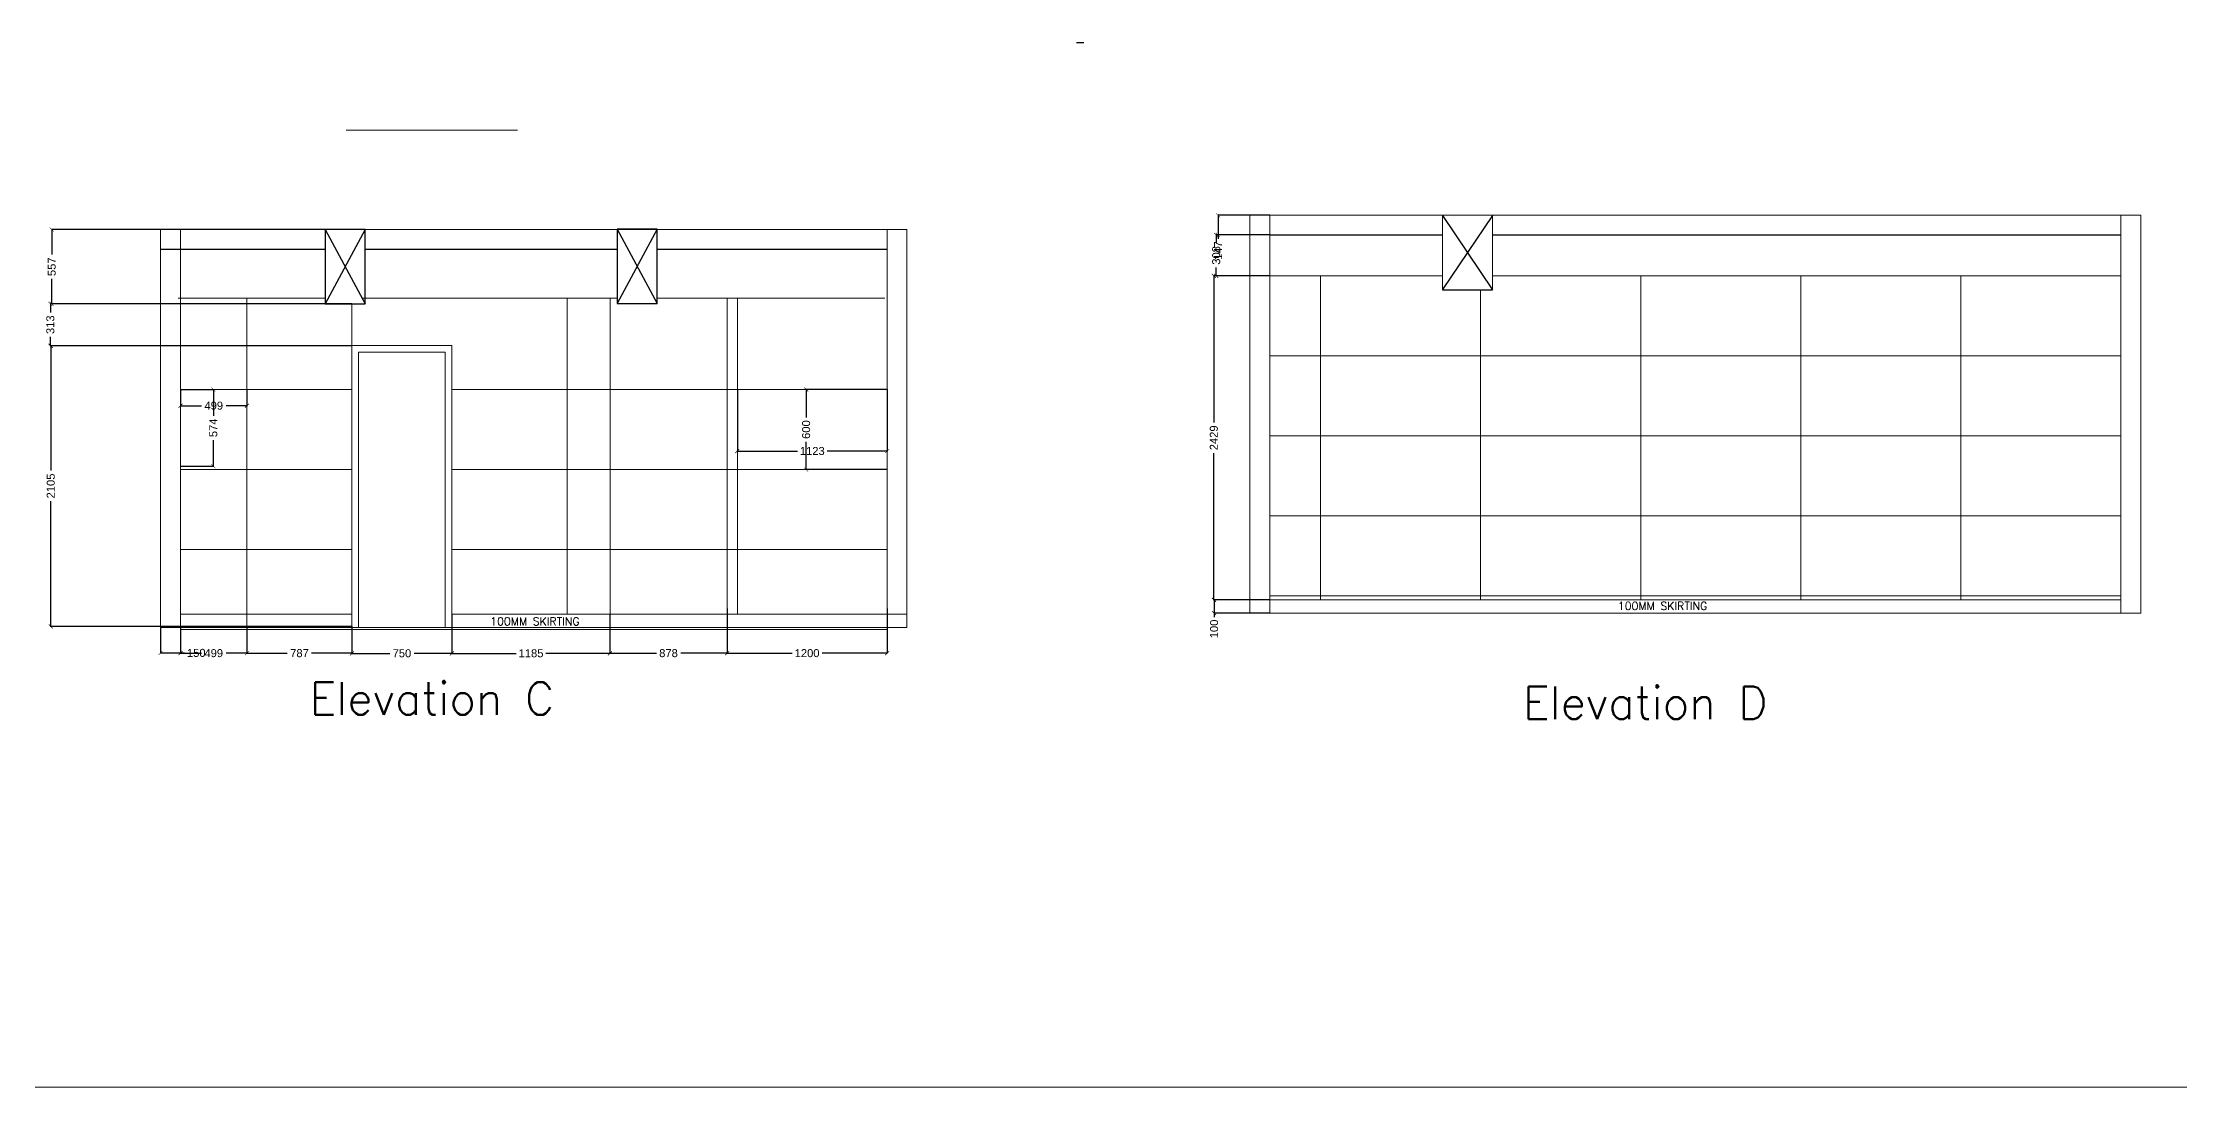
# Model space of a CAD drawing. Header units: millimetres. Extents: x 1464389 to 1998638, y -29162 to 256806.
# Drawn here: x 1537415 to 1553435, y 94471 to 102304 of the extents above; entities that cross this region are included whole.
import ezdxf

# ---------------------------------------------------------------- set-up
doc = ezdxf.new("R2010")
doc.units = ezdxf.units.MM
doc.header["$LTSCALE"] = 15
doc.header["$PDMODE"] = 35
doc.layers.get('0').update_dxf_attribs({"lineweight": 5})
for name, color, linetype, lineweight in [('dimension', 1, 'Continuous', 25), ('Layer1', 7, 'Continuous', 5), ('LS_DR_Door', 34, 'Continuous', 5), ('LS_DR_TEXT', 7, 'Continuous', 13), ('WALL TILE', 4, 'Continuous', 5)]:
    doc.layers.add(name, color=color, linetype=linetype, lineweight=lineweight)
for name, color, linetype in [('GFC Walls', 14, 'Continuous'), ('Layer 1', 7, 'Continuous'), ('S-col-3', 3, 'Continuous')]:
    doc.layers.add(name, color=color, linetype=linetype)
doc.styles.add('ARIAL', font='arial.ttf')
doc.styles.add('ROMANS', font='romans.shx')
doc.dimstyles.new('SC-25', dxfattribs={"dimtxt": 60, "dimasz": 30, "dimexe": 0, "dimexo": 0, "dimgap": 25, "dimtad": 0, "dimdec": 0, "dimzin": 0, "dimdsep": 46, "dimtxsty": 'ARIAL', "dimblk": 'ARCHTICK', "dimcen": 0.09, "dimdle": 3, "dimclrd": 251, "dimclre": 251, "dimclrt": 1, "dimadec": 0, "dimazin": 0, "dimtfac": 1, "dimtdec": 0, "dimtofl": 0, "dimtmove": 0, "dimatfit": 2, "dimfxl": 100, "dimtolj": 1, "dimtzin": 0, "dimarcsym": 0})

# ---------------------------------------------------------------- blocks, each defined once
blk = doc.blocks.new('_ArchTick')
at = {"color": 0, "linetype": 'ByBlock', "const_width": 0.15}
blk.add_lwpolyline([(-0.5, -0.5), (0.5, 0.5)], dxfattribs=at)
blk = doc.blocks.new('*D2213')
at = {"layer": 'Defpoints', "color": 0, "ltscale": 0.25, "transparency": 16777216}
for p in [(1546616, 101010), (1546228, 100863), (1546616, 100863)]:
    blk.add_point(p, dxfattribs=at)
at = {"layer": 'dimension', "color": 251, "lineweight": -2, "ltscale": 0.25, "transparency": 16777216}
for p, q in [((1546228, 101013), (1546228, 100863)), ((1546616, 101010), (1546228, 101010)), ((1546616, 100863), (1546228, 100863)), ((1546228, 100863), (1546228, 100833))]:
    blk.add_line(p, q, dxfattribs=at)
at = {"layer": 'dimension', "color": 251, "lineweight": -2, "ltscale": 0.25, "transparency": 16777216, "xscale": 30, "yscale": 30, "zscale": 30}
for p, rotation in [((1546228, 101010), 90), ((1546228, 100863), 270)]:
    blk.add_blockref('_ArchTick', p, dxfattribs=dict(at, rotation=rotation))
at = {"layer": 'dimension', "color": 1, "ltscale": 0.25, "transparency": 16777216, "insert": (1546228, 100745), "char_height": 60, "attachment_point": 5, "rotation": 90, "style": 'ARIAL'}
blk.add_mtext('\\A1;147', dxfattribs=at)
blk = doc.blocks.new('*D2214')
at = {"layer": 'Defpoints', "color": 0, "ltscale": 0.25, "transparency": 16777216}
for p in [(1546616, 100863), (1546214, 100556), (1546616, 100556)]:
    blk.add_point(p, dxfattribs=at)
at = {"layer": 'dimension', "color": 251, "lineweight": -2, "ltscale": 0.25, "transparency": 16777216}
for p, q in [((1546214, 100866), (1546214, 100801)), ((1546616, 100863), (1546214, 100863)), ((1546214, 100553), (1546214, 100618)), ((1546616, 100556), (1546214, 100556))]:
    blk.add_line(p, q, dxfattribs=at)
at = {"layer": 'dimension', "color": 251, "lineweight": -2, "ltscale": 0.25, "transparency": 16777216, "xscale": 30, "yscale": 30, "zscale": 30}
for p, rotation in [((1546214, 100863), 90), ((1546214, 100556), 270)]:
    blk.add_blockref('_ArchTick', p, dxfattribs=dict(at, rotation=rotation))
at = {"layer": 'dimension', "color": 1, "ltscale": 0.25, "transparency": 16777216, "insert": (1546214, 100709), "char_height": 60, "attachment_point": 5, "rotation": 90, "style": 'ARIAL'}
blk.add_mtext('\\A1;308', dxfattribs=at)
blk = doc.blocks.new('*D2215')
at = {"layer": 'Defpoints', "color": 0, "ltscale": 0.25, "transparency": 16777216}
for p in [(1546616, 100556), (1546196, 98126), (1546616, 98126)]:
    blk.add_point(p, dxfattribs=at)
at = {"layer": 'dimension', "color": 251, "lineweight": -2, "ltscale": 0.25, "transparency": 16777216}
for p, q in [((1546196, 100559), (1546196, 99456)), ((1546616, 100556), (1546196, 100556)), ((1546196, 98123), (1546196, 99226)), ((1546616, 98126), (1546196, 98126))]:
    blk.add_line(p, q, dxfattribs=at)
at = {"layer": 'dimension', "color": 251, "lineweight": -2, "ltscale": 0.25, "transparency": 16777216, "xscale": 30, "yscale": 30, "zscale": 30}
for p, rotation in [((1546196, 100556), 90), ((1546196, 98126), 270)]:
    blk.add_blockref('_ArchTick', p, dxfattribs=dict(at, rotation=rotation))
at = {"layer": 'dimension', "color": 1, "ltscale": 0.25, "transparency": 16777216, "insert": (1546196, 99341), "char_height": 60, "attachment_point": 5, "rotation": 90, "style": 'ARIAL'}
blk.add_mtext('\\A1;2429', dxfattribs=at)
blk = doc.blocks.new('*D2216')
at = {"layer": 'Defpoints', "color": 0, "ltscale": 0.25, "transparency": 16777216}
for p in [(1546616, 98126), (1546198, 98026), (1546616, 98026)]:
    blk.add_point(p, dxfattribs=at)
at = {"layer": 'dimension', "color": 251, "lineweight": -2, "ltscale": 0.25, "transparency": 16777216}
for p, q in [((1546198, 98129), (1546198, 98026)), ((1546616, 98126), (1546198, 98126)), ((1546616, 98026), (1546198, 98026)), ((1546198, 98026), (1546198, 97996))]:
    blk.add_line(p, q, dxfattribs=at)
at = {"layer": 'dimension', "color": 251, "lineweight": -2, "ltscale": 0.25, "transparency": 16777216, "xscale": 30, "yscale": 30, "zscale": 30}
for p, rotation in [((1546198, 98126), 90), ((1546198, 98026), 270)]:
    blk.add_blockref('_ArchTick', p, dxfattribs=dict(at, rotation=rotation))
at = {"layer": 'dimension', "color": 1, "ltscale": 0.25, "transparency": 16777216, "insert": (1546198, 97908), "char_height": 60, "attachment_point": 5, "rotation": 90, "style": 'ARIAL'}
blk.add_mtext('\\A1;100', dxfattribs=at)
blk = doc.blocks.new('*D2217')
at = {"layer": 'Defpoints', "color": 0, "ltscale": 0.25, "transparency": 16777216}
for p in [(1539733, 100032), (1537475, 97927), (1539733, 97927)]:
    blk.add_point(p, dxfattribs=at)
at = {"layer": 'dimension', "color": 251, "lineweight": -2, "ltscale": 0.25, "transparency": 16777216}
for p, q in [((1537475, 100035), (1537475, 99095)), ((1539733, 100032), (1537475, 100032)), ((1537475, 97924), (1537475, 98865)), ((1539733, 97927), (1537475, 97927))]:
    blk.add_line(p, q, dxfattribs=at)
at = {"layer": 'dimension', "color": 251, "lineweight": -2, "ltscale": 0.25, "transparency": 16777216, "xscale": 30, "yscale": 30, "zscale": 30}
for p, rotation in [((1537475, 100032), 90), ((1537475, 97927), 270)]:
    blk.add_blockref('_ArchTick', p, dxfattribs=dict(at, rotation=rotation))
at = {"layer": 'dimension', "color": 1, "ltscale": 0.25, "transparency": 16777216, "insert": (1537475, 98980), "char_height": 60, "attachment_point": 5, "rotation": 90, "style": 'ARIAL'}
blk.add_mtext('\\A1;2105', dxfattribs=at)
blk = doc.blocks.new('*D2218')
at = {"layer": 'Defpoints', "color": 0, "ltscale": 0.25, "transparency": 16777216}
for p in [(1537472, 100346), (1539733, 100346), (1539733, 100032)]:
    blk.add_point(p, dxfattribs=at)
at = {"layer": 'dimension', "color": 251, "lineweight": -2, "ltscale": 0.25, "transparency": 16777216}
for p, q in [((1537472, 100349), (1537472, 100280)), ((1539733, 100346), (1537472, 100346)), ((1537472, 100029), (1537472, 100098)), ((1539733, 100032), (1537472, 100032))]:
    blk.add_line(p, q, dxfattribs=at)
at = {"layer": 'dimension', "color": 251, "lineweight": -2, "ltscale": 0.25, "transparency": 16777216, "xscale": 30, "yscale": 30, "zscale": 30}
for p, rotation in [((1537472, 100346), 90), ((1537472, 100032), 270)]:
    blk.add_blockref('_ArchTick', p, dxfattribs=dict(at, rotation=rotation))
at = {"layer": 'dimension', "color": 1, "ltscale": 0.25, "transparency": 16777216, "insert": (1537472, 100189), "char_height": 60, "attachment_point": 5, "rotation": 90, "style": 'ARIAL'}
blk.add_mtext('\\A1;313', dxfattribs=at)
blk = doc.blocks.new('*D2219')
at = {"layer": 'Defpoints', "color": 0, "ltscale": 0.25, "transparency": 16777216}
for p in [(1537482, 100903), (1539733, 100903), (1539733, 100346)]:
    blk.add_point(p, dxfattribs=at)
at = {"layer": 'dimension', "color": 251, "lineweight": -2, "ltscale": 0.25, "transparency": 16777216}
for p, q in [((1537482, 100906), (1537482, 100715)), ((1539733, 100903), (1537482, 100903)), ((1537482, 100343), (1537482, 100533)), ((1539733, 100346), (1537482, 100346))]:
    blk.add_line(p, q, dxfattribs=at)
at = {"layer": 'dimension', "color": 251, "lineweight": -2, "ltscale": 0.25, "transparency": 16777216, "xscale": 30, "yscale": 30, "zscale": 30}
for p, rotation in [((1537482, 100903), 90), ((1537482, 100346), 270)]:
    blk.add_blockref('_ArchTick', p, dxfattribs=dict(at, rotation=rotation))
at = {"layer": 'dimension', "color": 1, "ltscale": 0.25, "transparency": 16777216, "insert": (1537482, 100624), "char_height": 60, "attachment_point": 5, "rotation": 90, "style": 'ARIAL'}
blk.add_mtext('\\A1;557', dxfattribs=at)
blk = doc.blocks.new('*D2220')
at = {"layer": 'Defpoints', "color": 0, "ltscale": 0.25, "transparency": 16777216}
for p in [(1543139, 99703), (1543746, 99703), (1543746, 99103)]:
    blk.add_point(p, dxfattribs=at)
at = {"layer": 'dimension', "color": 251, "lineweight": -2, "ltscale": 0.25, "transparency": 16777216}
for p, q in [((1543139, 99706), (1543139, 99494)), ((1543746, 99703), (1543139, 99703)), ((1543139, 99100), (1543139, 99311)), ((1543746, 99103), (1543139, 99103))]:
    blk.add_line(p, q, dxfattribs=at)
at = {"layer": 'dimension', "color": 251, "lineweight": -2, "ltscale": 0.25, "transparency": 16777216, "xscale": 30, "yscale": 30, "zscale": 30}
for p, rotation in [((1543139, 99703), 90), ((1543139, 99103), 270)]:
    blk.add_blockref('_ArchTick', p, dxfattribs=dict(at, rotation=rotation))
at = {"layer": 'dimension', "color": 1, "ltscale": 0.25, "transparency": 16777216, "insert": (1543139, 99403), "char_height": 60, "attachment_point": 5, "rotation": 90, "style": 'ARIAL'}
blk.add_mtext('\\A1;600', dxfattribs=at)
blk = doc.blocks.new('*D2221')
at = {"layer": 'Defpoints', "color": 0, "ltscale": 0.25, "transparency": 16777216}
for p in [(1542623, 99703), (1543746, 99703), (1543746, 99242)]:
    blk.add_point(p, dxfattribs=at)
at = {"layer": 'dimension', "color": 251, "lineweight": -2, "ltscale": 0.25, "transparency": 16777216}
for p, q in [((1542623, 99703), (1542623, 99242)), ((1543746, 99703), (1543746, 99242)), ((1542620, 99242), (1543073, 99242)), ((1543749, 99242), (1543296, 99242))]:
    blk.add_line(p, q, dxfattribs=at)
at = {"layer": 'dimension', "color": 251, "lineweight": -2, "ltscale": 0.25, "transparency": 16777216, "xscale": 30, "yscale": 30, "zscale": 30, "rotation": 180}
blk.add_blockref('_ArchTick', (1542623, 99242), dxfattribs=at)
at = {"layer": 'dimension', "color": 251, "lineweight": -2, "ltscale": 0.25, "transparency": 16777216, "xscale": 30, "yscale": 30, "zscale": 30}
blk.add_blockref('_ArchTick', (1543746, 99242), dxfattribs=at)
at = {"layer": 'dimension', "color": 1, "ltscale": 0.25, "transparency": 16777216, "insert": (1543185, 99242), "char_height": 60, "attachment_point": 5, "style": 'ARIAL'}
blk.add_mtext('\\A1;1123', dxfattribs=at)
blk = doc.blocks.new('*D2222')
at = {"layer": 'Defpoints', "color": 0, "ltscale": 0.25, "transparency": 16777216}
for p in [(1538448, 99703), (1538448, 99128), (1538694, 99128)]:
    blk.add_point(p, dxfattribs=at)
at = {"layer": 'dimension', "color": 251, "lineweight": -2, "ltscale": 0.25, "transparency": 16777216}
for p, q in [((1538448, 99703), (1538694, 99703)), ((1538694, 99706), (1538694, 99507)), ((1538694, 99125), (1538694, 99324)), ((1538448, 99128), (1538694, 99128))]:
    blk.add_line(p, q, dxfattribs=at)
at = {"layer": 'dimension', "color": 251, "lineweight": -2, "ltscale": 0.25, "transparency": 16777216, "xscale": 30, "yscale": 30, "zscale": 30}
for p, rotation in [((1538694, 99703), 90), ((1538694, 99128), 270)]:
    blk.add_blockref('_ArchTick', p, dxfattribs=dict(at, rotation=rotation))
at = {"layer": 'dimension', "color": 1, "ltscale": 0.25, "transparency": 16777216, "insert": (1538694, 99416), "char_height": 60, "attachment_point": 5, "rotation": 90, "style": 'ARIAL'}
blk.add_mtext('\\A1;574', dxfattribs=at)
blk = doc.blocks.new('*D2223')
at = {"layer": 'Defpoints', "color": 0, "ltscale": 0.25, "transparency": 16777216}
for p in [(1538448, 99703), (1538946, 99703), (1538448, 99582)]:
    blk.add_point(p, dxfattribs=at)
at = {"layer": 'dimension', "color": 251, "lineweight": -2, "ltscale": 0.25, "transparency": 16777216}
for p, q in [((1538448, 99703), (1538448, 99582)), ((1538946, 99703), (1538946, 99582)), ((1538445, 99582), (1538604, 99582)), ((1538949, 99582), (1538789, 99582))]:
    blk.add_line(p, q, dxfattribs=at)
at = {"layer": 'dimension', "color": 251, "lineweight": -2, "ltscale": 0.25, "transparency": 16777216, "xscale": 30, "yscale": 30, "zscale": 30, "rotation": 180}
blk.add_blockref('_ArchTick', (1538448, 99582), dxfattribs=at)
at = {"layer": 'dimension', "color": 251, "lineweight": -2, "ltscale": 0.25, "transparency": 16777216, "xscale": 30, "yscale": 30, "zscale": 30}
blk.add_blockref('_ArchTick', (1538946, 99582), dxfattribs=at)
at = {"layer": 'dimension', "color": 1, "ltscale": 0.25, "transparency": 16777216, "insert": (1538697, 99582), "char_height": 60, "attachment_point": 5, "style": 'ARIAL'}
blk.add_mtext('\\A1;499', dxfattribs=at)
blk = doc.blocks.new('*D2224')
at = {"layer": 'Defpoints', "color": 0, "ltscale": 0.25, "transparency": 16777216}
for p in [(1538298, 97919), (1538448, 97919), (1538448, 97728)]:
    blk.add_point(p, dxfattribs=at)
at = {"layer": 'dimension', "color": 251, "lineweight": -2, "ltscale": 0.25, "transparency": 16777216}
for p, q in [((1538298, 97919), (1538298, 97728)), ((1538448, 97919), (1538448, 97728)), ((1538295, 97728), (1538448, 97728)), ((1538448, 97728), (1538478, 97728))]:
    blk.add_line(p, q, dxfattribs=at)
at = {"layer": 'dimension', "color": 251, "lineweight": -2, "ltscale": 0.25, "transparency": 16777216, "xscale": 30, "yscale": 30, "zscale": 30, "rotation": 180}
blk.add_blockref('_ArchTick', (1538298, 97728), dxfattribs=at)
at = {"layer": 'dimension', "color": 251, "lineweight": -2, "ltscale": 0.25, "transparency": 16777216, "xscale": 30, "yscale": 30, "zscale": 30}
blk.add_blockref('_ArchTick', (1538448, 97728), dxfattribs=at)
at = {"layer": 'dimension', "color": 1, "ltscale": 0.25, "transparency": 16777216, "insert": (1538566, 97728), "char_height": 60, "attachment_point": 5, "style": 'ARIAL'}
blk.add_mtext('\\A1;150', dxfattribs=at)
blk = doc.blocks.new('*D2225')
at = {"layer": 'Defpoints', "color": 0, "ltscale": 0.25, "transparency": 16777216}
for p in [(1538448, 97927), (1538946, 97927), (1538946, 97726)]:
    blk.add_point(p, dxfattribs=at)
at = {"layer": 'dimension', "color": 251, "lineweight": -2, "ltscale": 0.25, "transparency": 16777216}
for p, q in [((1538448, 97927), (1538448, 97726)), ((1538946, 97927), (1538946, 97726)), ((1538445, 97726), (1538604, 97726)), ((1538949, 97726), (1538789, 97726))]:
    blk.add_line(p, q, dxfattribs=at)
at = {"layer": 'dimension', "color": 251, "lineweight": -2, "ltscale": 0.25, "transparency": 16777216, "xscale": 30, "yscale": 30, "zscale": 30, "rotation": 180}
blk.add_blockref('_ArchTick', (1538448, 97726), dxfattribs=at)
at = {"layer": 'dimension', "color": 251, "lineweight": -2, "ltscale": 0.25, "transparency": 16777216, "xscale": 30, "yscale": 30, "zscale": 30}
blk.add_blockref('_ArchTick', (1538946, 97726), dxfattribs=at)
at = {"layer": 'dimension', "color": 1, "ltscale": 0.25, "transparency": 16777216, "insert": (1538697, 97726), "char_height": 60, "attachment_point": 5, "style": 'ARIAL'}
blk.add_mtext('\\A1;499', dxfattribs=at)
blk = doc.blocks.new('*D1608')
at = {"layer": 'Defpoints', "color": 0, "ltscale": 0.25, "transparency": 16777216}
for p in [(1538946, 97927), (1539733, 97927), (1539733, 97726)]:
    blk.add_point(p, dxfattribs=at)
at = {"layer": 'dimension', "color": 251, "lineweight": -2, "ltscale": 0.25, "transparency": 16777216}
for p, q in [((1538946, 97927), (1538946, 97726)), ((1539733, 97927), (1539733, 97726)), ((1538943, 97726), (1539248, 97726)), ((1539736, 97726), (1539431, 97726))]:
    blk.add_line(p, q, dxfattribs=at)
at = {"layer": 'dimension', "color": 251, "lineweight": -2, "ltscale": 0.25, "transparency": 16777216, "xscale": 30, "yscale": 30, "zscale": 30, "rotation": 180}
blk.add_blockref('_ArchTick', (1538946, 97726), dxfattribs=at)
at = {"layer": 'dimension', "color": 251, "lineweight": -2, "ltscale": 0.25, "transparency": 16777216, "xscale": 30, "yscale": 30, "zscale": 30}
blk.add_blockref('_ArchTick', (1539733, 97726), dxfattribs=at)
at = {"layer": 'dimension', "color": 1, "ltscale": 0.25, "transparency": 16777216, "insert": (1539340, 97726), "char_height": 60, "attachment_point": 5, "style": 'ARIAL'}
blk.add_mtext('\\A1;787', dxfattribs=at)
blk = doc.blocks.new('*D2226')
at = {"layer": 'Defpoints', "color": 0, "ltscale": 0.25, "transparency": 16777216}
for p in [(1539733, 97919), (1540483, 97919), (1540483, 97725)]:
    blk.add_point(p, dxfattribs=at)
at = {"layer": 'dimension', "color": 251, "lineweight": -2, "ltscale": 0.25, "transparency": 16777216}
for p, q in [((1539733, 97919), (1539733, 97725)), ((1540483, 97919), (1540483, 97725)), ((1539730, 97725), (1540017, 97725)), ((1540486, 97725), (1540199, 97725))]:
    blk.add_line(p, q, dxfattribs=at)
at = {"layer": 'dimension', "color": 251, "lineweight": -2, "ltscale": 0.25, "transparency": 16777216, "xscale": 30, "yscale": 30, "zscale": 30, "rotation": 180}
blk.add_blockref('_ArchTick', (1539733, 97725), dxfattribs=at)
at = {"layer": 'dimension', "color": 251, "lineweight": -2, "ltscale": 0.25, "transparency": 16777216, "xscale": 30, "yscale": 30, "zscale": 30}
blk.add_blockref('_ArchTick', (1540483, 97725), dxfattribs=at)
at = {"layer": 'dimension', "color": 1, "ltscale": 0.25, "transparency": 16777216, "insert": (1540108, 97725), "char_height": 60, "attachment_point": 5, "style": 'ARIAL'}
blk.add_mtext('\\A1;750', dxfattribs=at)
blk = doc.blocks.new('*D1609')
at = {"layer": 'Defpoints', "color": 0, "ltscale": 0.25, "transparency": 16777216}
for p in [(1542546, 98061), (1543746, 98061), (1542546, 97726)]:
    blk.add_point(p, dxfattribs=at)
at = {"layer": 'dimension', "color": 251, "lineweight": -2, "ltscale": 0.25, "transparency": 16777216}
for p, q in [((1542546, 98061), (1542546, 97726)), ((1543746, 98061), (1543746, 97726)), ((1542543, 97726), (1543034, 97726)), ((1543749, 97726), (1543258, 97726))]:
    blk.add_line(p, q, dxfattribs=at)
at = {"layer": 'dimension', "color": 251, "lineweight": -2, "ltscale": 0.25, "transparency": 16777216, "xscale": 30, "yscale": 30, "zscale": 30, "rotation": 180}
blk.add_blockref('_ArchTick', (1542546, 97726), dxfattribs=at)
at = {"layer": 'dimension', "color": 251, "lineweight": -2, "ltscale": 0.25, "transparency": 16777216, "xscale": 30, "yscale": 30, "zscale": 30}
blk.add_blockref('_ArchTick', (1543746, 97726), dxfattribs=at)
at = {"layer": 'dimension', "color": 1, "ltscale": 0.25, "transparency": 16777216, "insert": (1543146, 97726), "char_height": 60, "attachment_point": 5, "style": 'ARIAL'}
blk.add_mtext('\\A1;1200', dxfattribs=at)
blk = doc.blocks.new('*D2227')
at = {"layer": 'Defpoints', "color": 0, "ltscale": 0.25, "transparency": 16777216}
for p in [(1540483, 98019), (1541668, 98019), (1540483, 97725)]:
    blk.add_point(p, dxfattribs=at)
at = {"layer": 'dimension', "color": 251, "lineweight": -2, "ltscale": 0.25, "transparency": 16777216}
for p, q in [((1540483, 98019), (1540483, 97725)), ((1541668, 98019), (1541668, 97725)), ((1540480, 97725), (1540964, 97725)), ((1541671, 97725), (1541188, 97725))]:
    blk.add_line(p, q, dxfattribs=at)
at = {"layer": 'dimension', "color": 251, "lineweight": -2, "ltscale": 0.25, "transparency": 16777216, "xscale": 30, "yscale": 30, "zscale": 30, "rotation": 180}
blk.add_blockref('_ArchTick', (1540483, 97725), dxfattribs=at)
at = {"layer": 'dimension', "color": 251, "lineweight": -2, "ltscale": 0.25, "transparency": 16777216, "xscale": 30, "yscale": 30, "zscale": 30}
blk.add_blockref('_ArchTick', (1541668, 97725), dxfattribs=at)
at = {"layer": 'dimension', "color": 1, "ltscale": 0.25, "transparency": 16777216, "insert": (1541076, 97725), "char_height": 60, "attachment_point": 5, "style": 'ARIAL'}
blk.add_mtext('\\A1;1185', dxfattribs=at)
blk = doc.blocks.new('*D2228')
at = {"layer": 'Defpoints', "color": 0, "ltscale": 0.25, "transparency": 16777216}
for p in [(1541668, 97919), (1542546, 97919), (1542546, 97726)]:
    blk.add_point(p, dxfattribs=at)
at = {"layer": 'dimension', "color": 251, "lineweight": -2, "ltscale": 0.25, "transparency": 16777216}
for p, q in [((1541668, 97919), (1541668, 97726)), ((1542546, 97919), (1542546, 97726)), ((1541665, 97726), (1542016, 97726)), ((1542549, 97726), (1542199, 97726))]:
    blk.add_line(p, q, dxfattribs=at)
at = {"layer": 'dimension', "color": 251, "lineweight": -2, "ltscale": 0.25, "transparency": 16777216, "xscale": 30, "yscale": 30, "zscale": 30, "rotation": 180}
blk.add_blockref('_ArchTick', (1541668, 97726), dxfattribs=at)
at = {"layer": 'dimension', "color": 251, "lineweight": -2, "ltscale": 0.25, "transparency": 16777216, "xscale": 30, "yscale": 30, "zscale": 30}
blk.add_blockref('_ArchTick', (1542546, 97726), dxfattribs=at)
at = {"layer": 'dimension', "color": 1, "ltscale": 0.25, "transparency": 16777216, "insert": (1542107, 97726), "char_height": 60, "attachment_point": 5, "style": 'ARIAL'}
blk.add_mtext('\\A1;878', dxfattribs=at)

msp = doc.modelspace()

# ---------------------------------------------------------------- linework, layer by layer
at = {"ltscale": 0.25}
msp.add_lwpolyline([(1566247, 94470.9), (1520964.5, 94470.9)], dxfattribs=at)
at = {"layer": 'GFC Walls'}
msp.add_line((1545221, 102304), (1545166, 102304), dxfattribs=at)
at = {"layer": 'Layer 1', "ltscale": 0.25}
for points in [[(1547911.4, 101008.7), (1548286.3, 100451.5)], [(1548286.3, 101008.7), (1547911.4, 100454.3)], [(1539832.9, 100345.6), (1539832.9, 100902.8), (1539532.9, 100902.8), (1539532.9, 100374.6)], [(1539532.9, 100902.8), (1539832.9, 100345.6)], [(1539832.9, 100902.8), (1539532.9, 100345.6)], [(1542022.2, 100347.6), (1542022.2, 100904.8), (1541722.2, 100904.8), (1541722.2, 100376.6)], [(1541722.2, 100904.8), (1542022.2, 100347.6)], [(1542022.2, 100904.8), (1541722.2, 100347.6)], [(1547911.4, 100451.5), (1548286.3, 100451.5)], [(1539532.9, 100445.6), (1539532.9, 100345.6), (1539832.9, 100345.6)], [(1541722.2, 100447.6), (1541722.2, 100347.6), (1542022.2, 100347.6)]]:
    msp.add_lwpolyline(points, dxfattribs=at)
at = {"layer": 'Layer1', "ltscale": 0.25}
for p, q in [((1546465.7, 98026.1), (1546465.7, 101010)), ((1546465.7, 101010), (1553146.7, 101010)), ((1546615.7, 98026.1), (1546615.7, 101010)), ((1552996.7, 98026.1), (1552996.7, 101010)), ((1553146.7, 98026.1), (1553146.7, 101010)), ((1538297.5, 97919), (1538297.5, 100902.8)), ((1538297.5, 100902.8), (1543893.4, 100902.8)), ((1538447.5, 97919), (1538447.5, 100902.8)), ((1543746.1, 98019), (1543746.1, 100902.8)), ((1543893.4, 97919), (1543893.4, 100902.8)), ((1546615.7, 100555.5), (1547911.4, 100555.5)), ((1548286.3, 100555.5), (1552996.7, 100555.5)), ((1539732.9, 97919), (1539732.9, 100345.6)), ((1541668.3, 97919), (1541668.3, 100387.7)), ((1542623.3, 98019), (1542623.3, 100387.7)), ((1546615.7, 98155.5), (1552996.7, 98155.5)), ((1546615.7, 98126.1), (1552996.7, 98126.1)), ((1546465.7, 98026.1), (1553146.7, 98026.1))]:
    msp.add_line(p, q, dxfattribs=at)
at = {"layer": 'Layer1', "color": 252, "ltscale": 0.25, "true_color": 0x939598}
for p, q in [((1546996.7, 98126.1), (1546996.7, 100555.5)), ((1548196.7, 98126.1), (1548196.7, 100451.5)), ((1549396.7, 98126.1), (1549396.7, 100555.5)), ((1550596.7, 98126.1), (1550596.7, 100555.5)), ((1551796.7, 98126.1), (1551796.7, 100555.5)), ((1546615.7, 99955.5), (1552996.7, 99955.5)), ((1546615.7, 99355.5), (1552996.7, 99355.5)), ((1546615.7, 98755.5), (1552996.7, 98755.5))]:
    msp.add_line(p, q, dxfattribs=at)
at = {"layer": 'Layer1', "ltscale": 0.25}
for points in [[(1547911.4, 100451.5), (1547911.4, 101008.7)], [(1548286.3, 101008.7), (1548286.3, 100451.5)], [(1543893.4, 97919), (1538297.5, 97919)]]:
    msp.add_lwpolyline(points, dxfattribs=at)
at = {"layer": 'Layer1', "color": 252, "ltscale": 0.25, "true_color": 0x939598}
for points in [[(1538431.1, 100387.7), (1539532.9, 100387.7)], [(1538946.1, 100387.7), (1538946.1, 97919)], [(1539810.2, 100387.7), (1541722.2, 100387.7)], [(1541346.1, 100387.7), (1541346.1, 98019)], [(1542022.2, 100387.7), (1543729.7, 100387.7)], [(1542546.1, 100387.7), (1542546.1, 98019)], [(1543746.1, 100302.8), (1543746.1, 98019)], [(1538447.5, 99702.8), (1539732.9, 99702.8)], [(1540482.9, 99702.8), (1543746.1, 99702.8)], [(1538447.5, 99102.8), (1539732.9, 99102.8)], [(1540482.9, 99102.8), (1543746.1, 99102.8)], [(1538447.5, 98502.8), (1539732.9, 98502.8)], [(1540482.9, 98502.8), (1543746.1, 98502.8)], [(1538447.5, 97902.8), (1543746.1, 97902.8)]]:
    msp.add_lwpolyline(points, dxfattribs=at)
at = {"layer": 'Layer1', "color": 18, "ltscale": 0.25, "true_color": 0x000000}
for points in [[(1538447.5, 97919), (1538447.5, 98019), (1539732.9, 98019)], [(1540482.9, 98019), (1543893.4, 98019)]]:
    msp.add_lwpolyline(points, dxfattribs=at)
at = {"layer": 'LS_DR_Door', "ltscale": 0.25}
for p, q in [((1540482.9, 100032.4), (1539732.9, 100032.4)), ((1540432.9, 97922.4), (1540432.9, 99982.4)), ((1540482.9, 97922.4), (1540482.9, 100032.4))]:
    msp.add_line(p, q, dxfattribs=at)
for points in [[(1539732.9, 100032.4), (1539732.9, 97919)], [(1540432.9, 99982.4), (1539782.9, 99982.4), (1539782.9, 97922.4)]]:
    msp.add_lwpolyline(points, dxfattribs=at)
at = {"layer": 'S-col-3', "ltscale": 0.25}
for p, q in [((1546615.7, 100863.1), (1547911.4, 100863.1)), ((1548286.3, 100863.1), (1552996.7, 100863.1)), ((1538297.5, 100756), (1539532.9, 100756)), ((1539832.9, 100756), (1541722.2, 100756)), ((1542022.2, 100756), (1543746.1, 100756))]:
    msp.add_line(p, q, dxfattribs=at)
at = {"layer": 'WALL TILE', "ltscale": 0.25}
msp.add_line((1539688.8, 101649.4), (1540975.6, 101649.4), dxfattribs=at)

# ---------------------------------------------------------------- texts
at = {"layer": 'Layer 1', "ltscale": 0.25, "style": 'ROMANS'}
for s, p in [('Elevation C', (1539416.2, 97264.1)), ('Elevation D', (1548513.9, 97232.4))]:
    msp.add_text(s, height=244.532, dxfattribs=at).set_placement(p)
at = {"layer": 'LS_DR_TEXT', "ltscale": 0.25, "char_height": 60, "attachment_point": 1, "style": 'ROMANS'}
for insert in [(1549177.6, 98110.6), (1540722.2, 97994.9)]:
    msp.add_mtext_dynamic_manual_height_columns('\\pxqc;100MM SKIRTING', width=765.98, gutter_width=375, heights=[0], dxfattribs=dict(at, insert=insert))

# ---------------------------------------------------------------- dimensions: what is measured, and where the dimension line sits
at = {"layer": 'dimension', "color": 18, "ltscale": 0.25, "true_color": 0x000000}
for base, p1, p2, picture, middle in [((1546227.5, 100863.1), (1546615.7, 101010), (1546615.7, 100863.1), '*D2213', (1546227.5, 100744.7)), ((1537481.9, 100902.8), (1539732.9, 100345.6), (1539732.9, 100902.8), '*D2219', (1537481.9, 100624.2)), ((1546213.5, 100555.5), (1546615.7, 100863.1), (1546615.7, 100555.5), '*D2214', (1546213.5, 100709.3)), ((1546195.8, 98126.1), (1546615.7, 100555.5), (1546615.7, 98126.1), '*D2215', (1546195.8, 99340.8)), ((1537472, 100345.6), (1539732.9, 100032.4), (1539732.9, 100345.6), '*D2218', (1537472, 100189)), ((1537475, 97927.5), (1539732.9, 100032.4), (1539732.9, 97927.5), '*D2217', (1537475, 98979.9)), ((1538694.0658, 99128.3393), (1538447.5238, 99702.7869), (1538447.5238, 99128.3393), '*D2222', (1538694.0658, 99415.5631)), ((1543139.3, 99702.8), (1543746.1, 99102.8), (1543746.1, 99702.8), '*D2220', (1543139.3, 99402.8)), ((1546197.8, 98026.1), (1546615.7, 98126.1), (1546615.7, 98026.1), '*D2216', (1546197.8, 97907.8))]:
    dim = msp.add_linear_dim(base=base, p1=p1, p2=p2, angle=90, dimstyle='SC-25', dxfattribs=at)
    dim.commit()
    dim.dimension.update_dxf_attribs({"geometry": picture, "text_midpoint": middle})
for base, p1, p2, picture, middle in [((1538447.5, 99581.9), (1538946.1, 99702.8), (1538447.5, 99702.8), '*D2223', (1538696.8, 99581.9)), ((1543746.1, 99242.3), (1542623.3, 99702.8), (1543746.1, 99702.8), '*D2221', (1543184.7, 99242.3)), ((1542546.1, 97726), (1543746.1, 98060.9), (1542546.1, 98060.9), '*D1609', (1543146.1, 97726)), ((1538447.5, 97727.9), (1538297.5, 97919), (1538447.5, 97919), '*D2224', (1538565.9, 97727.9)), ((1538946.1, 97726.4), (1538447.5, 97927.5), (1538946.1, 97927.5), '*D2225', (1538696.8, 97726.4)), ((1539732.9, 97725.9), (1538946.1, 97927.5), (1539732.9, 97927.5), '*D1608', (1539339.5, 97725.9)), ((1540482.9, 97725.2), (1539732.9, 97919), (1540482.9, 97919), '*D2226', (1540107.9, 97725.2)), ((1540482.9, 97725.2), (1541668.3, 98019), (1540482.9, 98019), '*D2227', (1541075.6, 97725.2)), ((1542546.1, 97725.7), (1541668.3, 97919), (1542546.1, 97919), '*D2228', (1542107.2, 97725.7))]:
    dim = msp.add_linear_dim(base=base, p1=p1, p2=p2, dimstyle='SC-25', dxfattribs=at)
    dim.commit()
    dim.dimension.update_dxf_attribs({"geometry": picture, "text_midpoint": middle})

doc.saveas('drawing.dxf')
